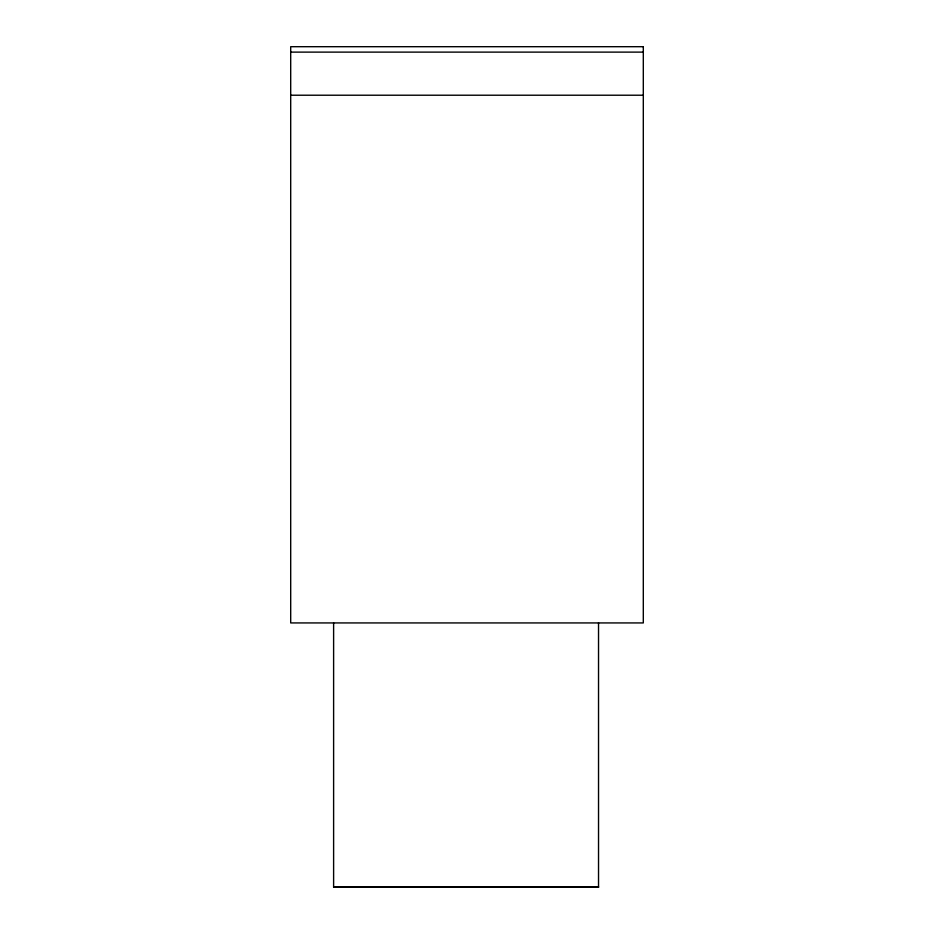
<?xml version="1.0" encoding="UTF-8"?>
<svg xmlns="http://www.w3.org/2000/svg" width="934" height="934" viewBox="0 0 934 934"><rect width="100%" height="100%" fill="white"/><g stroke="black" fill="none" stroke-linecap="round" stroke-linejoin="round"><path stroke-width="1.4" d="M290.696 52.117L643.304 52.117M290.696 95.221L643.304 95.221M333.613 886.891L598.531 886.891M333.613 887.102L598.531 887.102M598.531 622.931L598.531 887.3L333.613 887.3L333.613 622.931M643.304 46.7L290.696 46.7L290.696 622.931L643.304 622.931L643.304 46.7"/></g></svg>
